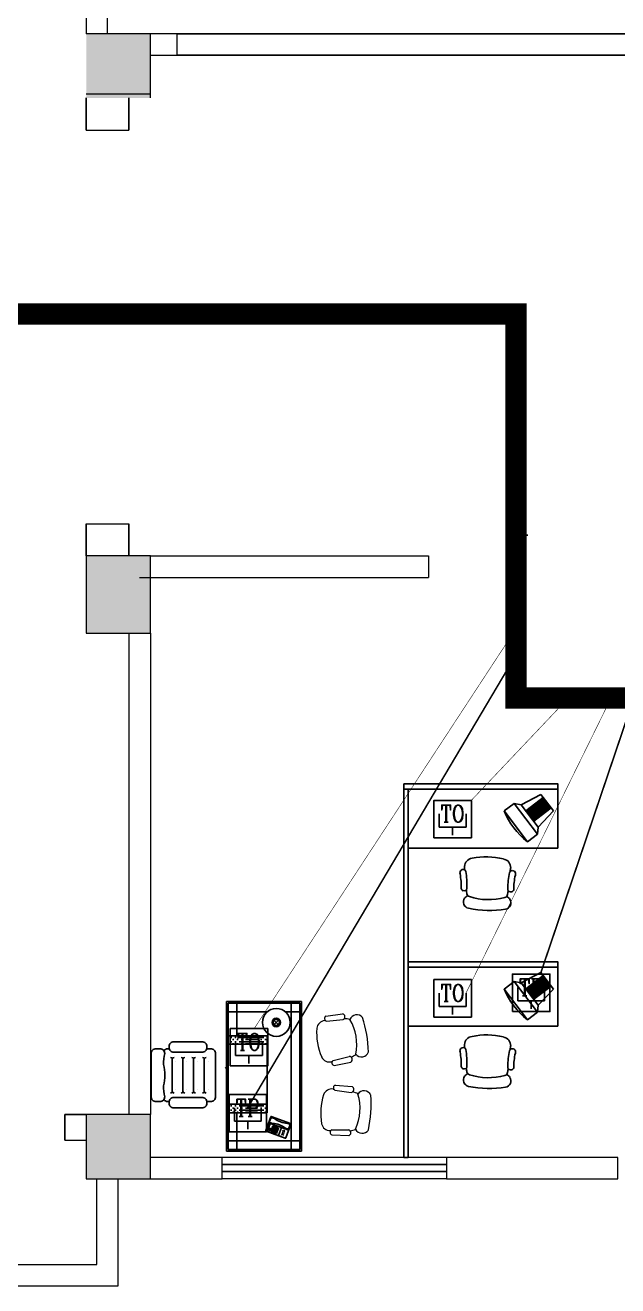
# Model space of a CAD drawing. Extents: x 1487452 to 1619693, y 165319 to 350168.
# Drawn here: x 1534736 to 1540276, y 279636 to 291416 of the extents above; entities that cross this region are included whole.
import ezdxf
from ezdxf.enums import TextEntityAlignment as Align

# ---------------------------------------------------------------- set-up
doc = ezdxf.new("R2010")
doc.units = 0
doc.header["$LTSCALE"] = 1000
doc.header["$MEASUREMENT"] = 0
doc.linetypes.add('点划线', pattern=[1.6, 1.3, -0.15, 0, -0.15])
doc.linetypes.add('虚线', pattern=[0.7, 0.5, -0.2])
doc.layers.get('0').update_dxf_attribs({"linetype": 'CONTINUOUS'})
for name, color, linetype in [('3', 3, 'CONTINUOUS'), ('7', 35, 'CONTINUOUS'), ('Dim3', 30, 'CONTINUOUS'), ('DIME', 3, 'CONTINUOUS'), ('EQUIP', 3, 'CONTINUOUS'), ('WIRE-1', 3, '虚线'), ('WIRE-2', 2, '点划线')]:
    doc.layers.add(name, color=color, linetype=linetype)
doc.styles.add('_COMPLEX', font='COMPLEX', dxfattribs={"width": 0.6})
doc.styles.add('COMPLEX', font='COMPLEX')
doc.styles.add('DIM_FONT', font='SIMPLEX.shx', dxfattribs={"width": 0.8})

# ---------------------------------------------------------------- blocks, each defined once
blk = doc.blocks.new('345ertrt')
at = {"color": 251}
for p, q in [((1045476, 127155), (1045476, 125755)), ((1046026, 127155), (1045476, 127155)), ((1045476, 125755), (1046026, 125755))]:
    blk.add_line(p, q, dxfattribs=at)
at = {"color": 251, "lineweight": 13}
blk.add_line((1046026, 125755), (1046026, 127155), dxfattribs=at)
at = {"color": 250}
for p, q in [((1045041, 126225), (1045081, 126221)), ((1045259, 126200), (1045290, 126197)), ((1045823, 126258), (1045535, 126040)), ((1045606, 125946), (1045894, 126164)), ((1045823, 126258), (1045894, 126164)), ((1045823, 126258), (1045823, 126258)), ((1045894, 126164), (1045881, 126098)), ((1045671, 125939), (1045881, 126098)), ((1045816, 126049), (1045940, 125885)), ((1045825, 126055), (1045948, 125892)), ((1045881, 126098), (1045977, 125914)), ((1045535, 126040), (1045606, 125946)), ((1045535, 126040), (1045535, 126040)), ((1045606, 125946), (1045671, 125939)), ((1045671, 125939), (1045823, 125797)), ((1045727, 125981), (1045851, 125818)), ((1045735, 125987), (1045859, 125824)), ((1045743, 125993), (1045867, 125830)), ((1045751, 125999), (1045875, 125836)), ((1045759, 126005), (1045883, 125842)), ((1045767, 126011), (1045891, 125848)), ((1045775, 126017), (1045899, 125854)), ((1045783, 126023), (1045907, 125860)), ((1045791, 126030), (1045915, 125867)), ((1045800, 126037), (1045924, 125873)), ((1045808, 126043), (1045932, 125879)), ((1045823, 125797), (1045977, 125914))]:
    blk.add_line(p, q, dxfattribs=at)
for centre, radius, start, end in [((1044973, 126576), 61.4, 55.4854, 166.2618), ((1045112, 126631), 35.1, 162.9484, 204.3839), ((1045104, 126633), 27, 102.6557, 162.9484), ((1045125, 127257), 598, 267.3556, 280.6478), ((1045246, 126639), 31.8, 40.6834, 108.9191), ((1045255, 126636), 20.5, 277.7953, 1.546), ((1045229, 126639), 46.7, 357.06, 26.8897), ((1045892, 126395), 998, 168.7301, 188.7601), ((1045568, 126403), 574, 161.8531, 195.4865), ((1044969, 126570), 68.3, 23.2, 55.7741), ((1045052, 126575), 30, 99.0543, 167.3532), ((1045336, 124791), 1837, 97.8575, 99.0543), ((1045101, 126630), 25, 213.0802, 280.0003), ((1045134, 127316), 711, 267.6189, 279.9805), ((1045336, 124791), 1837, 91.0296, 91.98), ((1045301, 126547), 80, 6.3286, 88.1689), ((1044731, 126423), 663, 346.1574, 11.5689), ((1044965, 126255), 61.4, 191.2236, 302.0001), ((1044962, 126261), 68.3, 301.7114, 334.2854), ((1045045, 126255), 30, 189.9864, 263.4616), ((1045102, 126196), 35.1, 153.1015, 194.5371), ((1045094, 126194), 27, 194.5371, 254.8297), ((1045091, 126198), 25, 77.4852, 144.4052), ((1045088, 125570), 598, 76.8377, 90.1298), ((1045095, 125512), 711, 77.505, 89.8666), ((1045245, 126185), 20.5, 355.9395, 79.6902), ((1045219, 126183), 46.7, 330.5958, 0.4255), ((1045295, 126276), 80, 266.4274, 351.3977), ((1046108, 125584), 732, 112.8758, 141.4734), ((1045236, 126182), 31.8, 248.5664, 316.8021)]:
    blk.add_arc(centre, radius, start, end, dxfattribs=at)
blk = doc.blocks.new('gdsagfdsgf')
at = {"color": 251, "lineweight": 13}
blk.add_lwpolyline([(1416347, 324690), (1416407, 324690), (1416407, 321876), (1416347, 321876)], close=True, dxfattribs=at)
at = {"layer": 'Dim3', "color": 251, "ltscale": 0.4}
for points in [[(1412707, 324730), (1412707, 324680), (1414147, 324680), (1414147, 324730)], [(1412747, 324680), (1412707, 324680), (1412707, 321240), (1412747, 321240)], [(1414947, 324680), (1417807, 324680), (1417807, 324740), (1414947, 324740)], [(1418607, 324740), (1418607, 324690), (1420007, 324690), (1420007, 324740)], [(1412747, 323066), (1412747, 323016), (1414147, 323016), (1414147, 323066)], [(1418607, 323076), (1418607, 323026), (1420007, 323026), (1420007, 323076)]]:
    blk.add_lwpolyline(points, close=True, dxfattribs=at)
for points in [[(1416347, 323076), (1414947, 323076), (1414947, 323016), (1416347, 323016)], [(1416407, 323016), (1417807, 323016), (1417807, 323076), (1416407, 323076)]]:
    blk.add_lwpolyline(points, dxfattribs=at)
at = {"layer": 'Dim3', "color": 251, "ltscale": 0.4, "rotation": 90}
blk.add_blockref('345ertrt', (1539902, -721346), dxfattribs=at)
at = {"layer": 'Dim3', "color": 251, "xscale": -1, "rotation": 270}
for p in [(1289193, -721346), (1292853, -721336), (1289193, -723010), (1292853, -723000)]:
    blk.add_blockref('345ertrt', p, dxfattribs=at)
at = {"layer": 'Dim3', "color": 251, "rotation": 90}
for p in [(1543562, -721346), (1539902, -723010), (1543562, -723010)]:
    blk.add_blockref('345ertrt', p, dxfattribs=at)
blk = doc.blocks.new('_LINKPT1')
blk.add_line((0, 0), (0, 0))
blk = doc.blocks.new('_X31DWI')
for p, q in [((-0.25, -0.151), (-0.25, 0.099)), ((0.25, 0.099), (0.25, -0.151)), ((0.25, -0.151), (-0.25, -0.151)), ((0, -0.151), (0, -0.301))]:
    blk.add_line(p, q)
blk.add_lwpolyline([(-0.35, -0.35), (0.35, -0.35), (0.35, 0.35), (-0.35, 0.35)], close=True)
at = {"xscale": 0.002, "yscale": 0.002, "zscale": 0.002}
for p in [(0, 0.35), (-0.35, 0), (0.35, 0), (0, -0.35)]:
    blk.add_blockref('_LINKPT1', p, dxfattribs=at)
at = {"style": '_COMPLEX', "width": 0.8}
blk.add_text('TO', height=0.32, dxfattribs=at).set_placement((0, 0.1), align=Align.MIDDLE)
at = {"style": 'DIM_FONT', "width": 0.8, "flags": 9}
blk.add_attdef('A', (0, 0), '', height=0.00002, dxfattribs=at)
blk = doc.blocks.new('_X30DFY')
for p, q in [((-0.25, -0.15), (-0.25, 0.1)), ((0.25, 0.1), (0.25, -0.15)), ((0.25, -0.15), (-0.25, -0.15)), ((0, -0.15), (0, -0.3))]:
    blk.add_line(p, q)
blk.add_lwpolyline([(-0.35, -0.35), (0.35, -0.35), (0.35, 0.35), (-0.35, 0.35)], close=True)
at = {"xscale": 0.002, "yscale": 0.002, "zscale": 0.002}
for p in [(0, 0.35), (-0.35, 0), (0.35, 0), (0, -0.35)]:
    blk.add_blockref('_LINKPT1', p, dxfattribs=at)
at = {"style": '_COMPLEX', "width": 0.8}
blk.add_text('TP', height=0.32, dxfattribs=at).set_placement((0, 0.101), align=Align.MIDDLE)
at = {"style": 'DIM_FONT', "width": 0.8, "flags": 9}
blk.add_attdef('A', (0, 0), '', height=0.00002, dxfattribs=at)
blk = doc.blocks.new('3456')
at = {"color": 251, "lineweight": 13}
for p, q in [((1427974, 394434, 5200), (1427997, 394630, 5200)), ((1427166, 394344, 5200), (1427143, 394540, 5200)), ((1427225, 394349, 5200), (1427212, 394544, 5200)), ((1427686, 394415, 5200), (1427643, 394606, 5200)), ((1427744, 394428, 5200), (1427711, 394622, 5200)), ((1428032, 394425, 5200), (1428065, 394618, 5200)), ((1428496, 394381, 5200), (1428499, 394577, 5200)), ((1428555, 394379, 5200), (1428568, 394576, 5200)), ((1427218, 394329, 5200), (1427217, 394336, 5200)), ((1427699, 394398, 5200), (1427697, 394406, 5200)), ((1427699, 394398, 5200), (1427697, 394405, 5200)), ((1428020, 394407, 5200), (1428021, 394415, 5200)), ((1428504, 394361, 5200), (1428504, 394369, 5200)), ((1428504, 394361, 5200), (1428504, 394369, 5200))]:
    blk.add_line(p, q, dxfattribs=at)
for centre, radius, start, end in [((1427620, 393245, 5200), 1587, 90.813, 105.6315), ((1427564, 394751, 5200), 87.7, 308.6149, 67.8296), ((1428137, 394766, 5200), 87.7, 114.9609, 234.1755), ((1428155, 393260, 5200), 1587, 77.1589, 91.9774), ((1428457, 394736, 5200), 87.7, 294.9609, 54.1755), ((1427247, 394705, 5200), 87.7, 128.6149, 247.8296), ((1427456, 394569, 5200), 203, 16.3175, 34.6042), ((1427679, 394603, 5200), 36.3, 30.3787, 175.356), ((1428029, 394613, 5200), 36.3, 7.4345, 152.4118), ((1428257, 394589, 5200), 203, 148.356, 167.2335), ((1428308, 394584, 5200), 203, 2.6634, 20.9502), ((1427178, 394531, 5200), 36.3, 21.0885, 166.0658), ((1427405, 394561, 5200), 203, 162.01, 180.8875), ((1428534, 394565, 5200), 36.3, 16.7246, 161.7019), ((1427194, 394359, 5200), 32, 206.9384, 342.1791), ((1427600, 394375, 5200), 102, 294.3309, 13.2222), ((1427712, 394433, 5200), 32, 214.2654, 349.5061), ((1428005, 394442, 5200), 32, 193.2843, 328.5251), ((1428120, 394389, 5200), 102, 169.5682, 248.4595), ((1428402, 394362, 5200), 102, 280.6768, 359.5682), ((1428526, 394392, 5200), 32, 200.6113, 335.852), ((1427319, 394335, 5200), 102, 183.2222, 262.1136), ((1427374, 394947, 5200), 716, 264.4973, 291.9472), ((1428318, 394971, 5200), 716, 250.8432, 278.2932)]:
    blk.add_arc(centre, radius, start, end, dxfattribs=at)
at = {"color": 250, "lineweight": 13}
for centre, start, end in [((1427493, 394120, 5200), 77.4312, 119.0133), ((1428239, 394139, 5200), 63.7771, 105.3592)]:
    blk.add_arc(centre, 577, start, end, dxfattribs=at)
blk = doc.blocks.new('345dfg')
at = {"color": 250}
blk.add_line((921458, -288758), (921470, -288746), dxfattribs=at)
at = {"layer": '3', "color": 250}
for p, q in [((921566, -288455), (921566, -288151)), ((922074, -288151), (922074, -289519)), ((921907, -288303), (921963, -288359)), ((921907, -288359), (921963, -288303)), ((921850, -288455), (921486, -288455)), ((921508, -288471), (921518, -288471)), ((921513, -288466), (921513, -288476)), ((921528, -288491), (921538, -288491)), ((921533, -288455), (921533, -288456)), ((921533, -288486), (921533, -288496)), ((921548, -288471), (921558, -288471)), ((921553, -288466), (921553, -288476)), ((921568, -288491), (921578, -288491)), ((921573, -288455), (921573, -288456)), ((921573, -288486), (921573, -288496)), ((921588, -288471), (921598, -288471)), ((921593, -288466), (921593, -288476)), ((921593, -288466), (921593, -288476)), ((921808, -288471), (921598, -288471)), ((921608, -288491), (921618, -288491)), ((921608, -288491), (921618, -288491)), ((921613, -288455), (921613, -288456)), ((921613, -288455), (921613, -288456)), ((921613, -288486), (921613, -288496)), ((921613, -288486), (921613, -288496)), ((921628, -288471), (921638, -288471)), ((921628, -288471), (921638, -288471)), ((921633, -288466), (921633, -288476)), ((921633, -288466), (921633, -288476)), ((921648, -288491), (921758, -288491)), ((921648, -288491), (921758, -288491)), ((921653, -288455), (921653, -288456)), ((921653, -288455), (921653, -288456)), ((921653, -288486), (921653, -288496)), ((921653, -288486), (921653, -288496)), ((921768, -288471), (921778, -288471)), ((921768, -288471), (921778, -288471)), ((921773, -288466), (921773, -288476)), ((921773, -288466), (921773, -288476)), ((921788, -288491), (921798, -288491)), ((921788, -288491), (921798, -288491)), ((921793, -288455), (921793, -288456)), ((921793, -288455), (921793, -288456)), ((921793, -288486), (921793, -288496)), ((921793, -288486), (921793, -288496)), ((921808, -288471), (921818, -288471)), ((921813, -288466), (921813, -288476)), ((921828, -288491), (921838, -288491)), ((921833, -288455), (921833, -288456)), ((921833, -288486), (921833, -288496)), ((921848, -288471), (921850, -288471)), ((921850, -288535), (921850, -288455)), ((921850, -288535), (921486, -288535)), ((921508, -288511), (921518, -288511)), ((921513, -288506), (921513, -288516)), ((921528, -288531), (921538, -288531)), ((921533, -288526), (921533, -288535)), ((921548, -288511), (921558, -288511)), ((921553, -288506), (921553, -288516)), ((921568, -288531), (921578, -288531)), ((921573, -288526), (921573, -288535)), ((921588, -288511), (921598, -288511)), ((921593, -288506), (921593, -288516)), ((921593, -288506), (921593, -288516)), ((921808, -288511), (921598, -288511)), ((921608, -288531), (921618, -288531)), ((921608, -288531), (921618, -288531)), ((921613, -288526), (921613, -288535)), ((921613, -288526), (921613, -288535)), ((921628, -288511), (921638, -288511)), ((921628, -288511), (921638, -288511)), ((921633, -288506), (921633, -288516)), ((921633, -288506), (921633, -288516)), ((921648, -288531), (921758, -288531)), ((921648, -288531), (921758, -288531)), ((921653, -288526), (921653, -288535)), ((921653, -288526), (921653, -288535)), ((921768, -288511), (921778, -288511)), ((921768, -288511), (921778, -288511)), ((921773, -288506), (921773, -288516)), ((921773, -288506), (921773, -288516)), ((921788, -288531), (921798, -288531)), ((921788, -288531), (921798, -288531)), ((921793, -288526), (921793, -288535)), ((921793, -288526), (921793, -288535)), ((921808, -288511), (921818, -288511)), ((921813, -288506), (921813, -288516)), ((921828, -288531), (921838, -288531)), ((921833, -288526), (921833, -288535)), ((921848, -288511), (921850, -288511)), ((921850, -289095), (921850, -288535)), ((920962, -288675), (920962, -288974)), ((920997, -288692), (920997, -288692)), ((921062, -288675), (921062, -288974)), ((921097, -288692), (921097, -288692)), ((921162, -288675), (921162, -288974)), ((921197, -288692), (921197, -288692)), ((921262, -288675), (921262, -288974)), ((921297, -288692), (921297, -288692)), ((920997, -288957), (920997, -288957)), ((921097, -288957), (921097, -288957)), ((921197, -288957), (921197, -288957)), ((921297, -288957), (921297, -288957)), ((921850, -289095), (921486, -289095)), ((921850, -289175), (921486, -289175)), ((921508, -289111), (921518, -289111)), ((921508, -289151), (921518, -289151)), ((921513, -289106), (921513, -289116)), ((921513, -289146), (921513, -289156)), ((921528, -289131), (921538, -289131)), ((921528, -289171), (921538, -289171)), ((921533, -289095), (921533, -289096)), ((921533, -289126), (921533, -289136)), ((921533, -289166), (921533, -289175)), ((921548, -289111), (921558, -289111)), ((921548, -289151), (921558, -289151)), ((921553, -289106), (921553, -289116)), ((921553, -289146), (921553, -289156)), ((921566, -289519), (921566, -289175)), ((921568, -289131), (921578, -289131)), ((921568, -289171), (921578, -289171)), ((921573, -289095), (921573, -289096)), ((921573, -289126), (921573, -289136)), ((921573, -289166), (921573, -289175)), ((921588, -289111), (921598, -289111)), ((921588, -289151), (921598, -289151)), ((921593, -289106), (921593, -289116)), ((921593, -289106), (921593, -289116)), ((921593, -289146), (921593, -289156)), ((921593, -289146), (921593, -289156)), ((921808, -289111), (921598, -289111)), ((921808, -289151), (921598, -289151)), ((921608, -289131), (921618, -289131)), ((921608, -289131), (921618, -289131)), ((921608, -289171), (921618, -289171)), ((921608, -289171), (921618, -289171)), ((921613, -289095), (921613, -289096)), ((921613, -289095), (921613, -289096)), ((921613, -289126), (921613, -289136)), ((921613, -289126), (921613, -289136)), ((921613, -289166), (921613, -289175)), ((921613, -289166), (921613, -289175)), ((921628, -289111), (921638, -289111)), ((921628, -289111), (921638, -289111)), ((921628, -289151), (921638, -289151)), ((921628, -289151), (921638, -289151)), ((921633, -289106), (921633, -289116)), ((921633, -289106), (921633, -289116)), ((921633, -289146), (921633, -289156)), ((921633, -289146), (921633, -289156)), ((921648, -289131), (921758, -289131)), ((921648, -289131), (921758, -289131)), ((921648, -289171), (921758, -289171)), ((921648, -289171), (921758, -289171)), ((921653, -289095), (921653, -289096)), ((921653, -289095), (921653, -289096)), ((921653, -289126), (921653, -289136)), ((921653, -289126), (921653, -289136)), ((921653, -289166), (921653, -289175)), ((921653, -289166), (921653, -289175)), ((921768, -289111), (921778, -289111)), ((921768, -289111), (921778, -289111)), ((921768, -289151), (921778, -289151)), ((921768, -289151), (921778, -289151)), ((921773, -289106), (921773, -289116)), ((921773, -289106), (921773, -289116)), ((921773, -289146), (921773, -289156)), ((921773, -289146), (921773, -289156)), ((921788, -289131), (921798, -289131)), ((921788, -289131), (921798, -289131)), ((921788, -289171), (921798, -289171)), ((921788, -289171), (921798, -289171)), ((921793, -289095), (921793, -289096)), ((921793, -289095), (921793, -289096)), ((921793, -289126), (921793, -289136)), ((921793, -289126), (921793, -289136)), ((921793, -289166), (921793, -289175)), ((921793, -289166), (921793, -289175)), ((921808, -289111), (921818, -289111)), ((921808, -289151), (921818, -289151)), ((921813, -289106), (921813, -289116)), ((921813, -289146), (921813, -289156)), ((921828, -289131), (921838, -289131)), ((921828, -289171), (921838, -289171)), ((921833, -289095), (921833, -289096)), ((921833, -289126), (921833, -289136)), ((921833, -289166), (921833, -289175)), ((921848, -289111), (921850, -289111)), ((921848, -289151), (921850, -289151)), ((921850, -289175), (921850, -289095)), ((921836, -289341), (921883, -289214)), ((921879, -289276), (921851, -289352)), ((922051, -289339), (921863, -289270)), ((921869, -289263), (921886, -289218)), ((921901, -289275), (921869, -289263)), ((921885, -289350), (921904, -289298)), ((921886, -289218), (921918, -289230)), ((921888, -289211), (922068, -289277)), ((921898, -289355), (921917, -289302)), ((921952, -289330), (921899, -289311)), ((921904, -289298), (921956, -289317)), ((921911, -289360), (921930, -289307)), ((921924, -289365), (921943, -289312)), ((921956, -289317), (921937, -289369)), ((921983, -289314), (921955, -289389)), ((922071, -289282), (922024, -289410)), ((922036, -289273), (922066, -289284)), ((922066, -289284), (922050, -289329)), ((922019, -289412), (921839, -289346)), ((921864, -289342), (921872, -289320)), ((921875, -289346), (921864, -289342)), ((921872, -289320), (921883, -289324)), ((921883, -289324), (921875, -289346)), ((921937, -289369), (921885, -289350)), ((921942, -289356), (921889, -289337)), ((921947, -289343), (921894, -289324)), ((922050, -289329), (922019, -289318)), ((922154, -289439), (921486, -289439))]:
    blk.add_line(p, q, dxfattribs=at)
for radius in [40, 28.7]:
    blk.add_circle((921935, -288331), radius, dxfattribs=at)
for centre, radius, start, end in [((920945, -288675), 17, 0, 90), ((920979, -288675), 17, 90, 180), ((921045, -288675), 17, 0, 90), ((921079, -288675), 17, 90, 180), ((921145, -288675), 17, 0, 90), ((921179, -288675), 17, 90, 180), ((921245, -288675), 17, 0, 90), ((921279, -288675), 17, 90, 180), ((920945, -288974), 17, 270, 0), ((920979, -288974), 17, 180, 270), ((921045, -288974), 17, 270, 0), ((921079, -288974), 17, 180, 270), ((921145, -288974), 17, 270, 0), ((921179, -288974), 17, 180, 270), ((921245, -288974), 17, 270, 0), ((921279, -288974), 17, 180, 270), ((921887, -289215), 4, 69.9087, 159.9098), ((921893, -289481), 206, 52.0293, 87.7881), ((922048, -289053), 220, 233.5241, 266.9309), ((922067, -289281), 4, 339.9091, 69.9087), ((921840, -289343), 4, 159.9098, 249.9094), ((922020, -289409), 4, 249.9094, 339.9091)]:
    blk.add_arc(centre, radius, start, end, dxfattribs=at)
at = {"layer": '7', "color": 251}
for p, q in [((921470, -288135), (922170, -288135)), ((921470, -289535), (921470, -288135)), ((922170, -288135), (922170, -289535)), ((922170, -289535), (921470, -289535))]:
    blk.add_line(p, q, dxfattribs=at)
at = {"layer": '7', "color": 250}
for p, q in [((921486, -289519), (921486, -288151)), ((921486, -288151), (922154, -288151)), ((921486, -288232), (921851, -288232)), ((922019, -288232), (922154, -288232)), ((922154, -288151), (922154, -289519)), ((922154, -289519), (921486, -289519))]:
    blk.add_line(p, q, dxfattribs=at)
at = {"layer": '7', "color": 250, "linetype": 'Continuous'}
blk.add_line((921322, -288578), (921284, -288578), dxfattribs=at)
at = {"layer": '7', "color": 251}
for points in [[(920810, -289070, -0.414214), (920765, -289025), (920765, -288622, -0.414214), (920810, -288578), (920848, -288578, -0.414214), (920892, -288622)], [(921285, -289070), (921322, -289070, 0.414214), (921367, -289025), (921367, -288622, 0.414214), (921322, -288578)], [(920892, -288622, 0.055299), (920881, -288724, -0.118462), (920881, -288924, 0.055299), (920892, -289025, -0.414214), (920848, -289070), (920810, -289070, -0.414214)]]:
    blk.add_lwpolyline(points, format="xyb", dxfattribs=at)
at = {"layer": '7', "color": 250}
for points in [[(920935, -288578), (920919, -288578, 0.236068), (920884, -288596)], [(920884, -289052, 0.236068), (920919, -289070), (920932, -289070)]]:
    blk.add_lwpolyline(points, format="xyb", dxfattribs=at)
at = {"layer": '7', "color": 251}
for points in [[(920977, -288610, -0.414214), (920932, -288565), (920932, -288556, -0.414214), (920977, -288511), (921241, -288511, -0.414214), (921286, -288556), (921286, -288565, -0.414214), (921241, -288610)], [(920977, -289032, 0.414214), (920932, -289077), (920932, -289086, 0.414214), (920977, -289130), (921241, -289130, 0.414214), (921286, -289086), (921286, -289077, 0.414214), (921241, -289032)]]:
    blk.add_lwpolyline(points, format="xyb", close=True, dxfattribs=at)
at = {"layer": '7', "color": 250}
blk.add_circle((921935, -288331), 130, dxfattribs=at)
at = {"layer": 'Dim3', "color": 3, "xscale": 0.8, "yscale": 0.8, "zscale": 0.8, "rotation": 271.469922940427}
blk.add_blockref('3456', (577739, 844992, -4160), dxfattribs=at)
at = {"layer": '3', "color": 250, "style": 'COMPLEX', "width": 1.366101}
blk.add_text('SZE', height=15.9, rotation=249.9087, dxfattribs=at).set_placement((922001, -289334), (921981, -289388), align=Align.FIT)

msp = doc.modelspace()

# ---------------------------------------------------------------- hatches: boundary and pattern name
at = {"lineweight": 13}
for points in [[(1535306, 290735.6), (1535906, 290735.6), (1535906, 291335.6), (1535306, 291335.6)], [(1535305.9, 285735.6), (1535905.9, 285735.6), (1535905.9, 286455.6), (1535305.9, 286455.6)], [(1535306, 280635.6), (1535906, 280635.6), (1535906, 281235.6), (1535306, 281235.6)], [(1535306, 280635.6), (1535906, 280635.6), (1535906, 281235.6), (1535306, 281235.6)]]:
    msp.add_hatch(color=256, dxfattribs=at).paths.add_polyline_path(points)
at = {"layer": 'DIME', "ltscale": 0.4}
h = msp.add_hatch(dxfattribs=at)
h.set_pattern_fill('AR-SAND', color=250, scale=100, style=0)
h.set_pattern_definition([(37.5, (298092.9, 579366.59), (-6.299336, 192.682377), [0, -152, 0, -170, 0, -162.5]), (7.5, (298092.9, 579366.59), (176.97767, 282.214607), [0, -82, 0, -137, 0, -52.5]), (327.5, (297969.9, 579366.59), (311.414186, 0.565905), [0, -50, 0, -180, 0, -235]), (317.5, (297969.9, 579366.6), (300.61266, 87.767556), [0, -25, 0, -118, 0, -135])])
h.paths.add_polyline_path([(1539406, 286455.6, -0.0630025), (1539431.6, 286655.6), (1539369.7, 286655.6, -0.0602502)])

# ---------------------------------------------------------------- linework, layer by layer
at = {"lineweight": 13}
for p, q in [((1535306, 291495.6), (1535306, 291335.6)), ((1535505.9, 291335.6), (1535505.9, 291495.6)), ((1535906, 291335.6), (1535306, 291335.6)), ((1535906, 290735.6), (1535906, 291335.6)), ((1536155.9, 291335.6), (1535906, 291335.6)), ((1536155.9, 291135.6), (1536155.9, 291335.6)), ((1535906, 291135.6), (1536155.9, 291135.6)), ((1535306, 290772.8), (1535906, 290772.8)), ((1535306, 290435.6), (1535706, 290435.6)), ((1535305.9, 286755.6), (1535705.9, 286755.6)), ((1535905.9, 286455.6), (1535305.9, 286455.6)), ((1535305.9, 286455.6), (1535305.9, 285735.6)), ((1535905.9, 285735.6), (1535905.9, 286455.6)), ((1535905.9, 286455.6), (1538506, 286455.6)), ((1538506, 286455.6), (1538506, 286255.6)), ((1535806, 286255.6), (1538506, 286255.6)), ((1535305.9, 285735.6), (1535905.9, 285735.6)), ((1535706, 285735.6), (1535706, 281235.6)), ((1535906, 285735.6), (1535906, 281235.6)), ((1535906, 281235.6), (1535306, 281235.6)), ((1535306, 281235.6), (1535306, 280635.6)), ((1535906, 281235.6), (1535306, 281235.6)), ((1535306, 281235.6), (1535306, 280635.6)), ((1535906, 280635.6), (1535906, 281235.6)), ((1535906, 280635.6), (1535906, 281235.6)), ((1535106, 280995.6), (1535306, 280995.6)), ((1536575.9, 280835.6), (1535906, 280835.6)), ((1536575.9, 280635.6), (1536575.9, 280835.6)), ((1538675.9, 280835.6), (1538675.9, 280635.6)), ((1540275.9, 280835.6), (1538675.9, 280835.6)), ((1540275.9, 280635.6), (1540275.9, 280835.6)), ((1535306, 280635.6), (1535906, 280635.6)), ((1535306, 280635.6), (1535906, 280635.6)), ((1535405.9, 279835.6), (1535405.9, 280635.6)), ((1535405.9, 279835.6), (1535405.9, 280635.6)), ((1535505.9, 280635.6), (1536575.9, 280635.6)), ((1535605.9, 279635.6), (1535605.9, 280635.6)), ((1535605.9, 279635.6), (1535605.9, 280635.6)), ((1538675.9, 280635.6), (1540275.9, 280635.6)), ((1534605.9, 279835.6), (1535405.9, 279835.6)), ((1534605.9, 279835.6), (1535405.9, 279835.6)), ((1534605.9, 279635.6), (1535605.9, 279635.6)), ((1534605.9, 279635.6), (1535605.9, 279635.6))]:
    msp.add_line(p, q, dxfattribs=at)
at = {"color": 251, "lineweight": 13}
for p, q in [((1538675.9, 280835.6), (1536575.9, 280835.6)), ((1538675.9, 280635.6), (1536575.9, 280635.6))]:
    msp.add_line(p, q, dxfattribs=at)
at = {"layer": 'Dim3', "color": 251, "ltscale": 0.4}
for p, q in [((1540356, 291335.6), (1536155.9, 291335.6)), ((1536155.9, 291135.6), (1540356, 291135.6))]:
    msp.add_line(p, q, dxfattribs=at)
at = {"layer": 'Dim3', "color": 250, "ltscale": 0.4}
for p, q in [((1536575.9, 280768.9), (1538675.9, 280768.9)), ((1536575.9, 280702.3), (1538675.9, 280702.3))]:
    msp.add_line(p, q, dxfattribs=at)
at = {"layer": 'DIME', "color": 0, "ltscale": 0.4}
for p, q in [((1535306, 290735.6), (1535306, 290435.6)), ((1535706, 290735.6), (1535706, 290435.6)), ((1535305.9, 286455.6), (1535305.9, 286755.6)), ((1535705.9, 286455.6), (1535705.9, 286755.6)), ((1535106, 281235.6), (1535106, 280995.6)), ((1535306, 281235.6), (1535106, 281235.6))]:
    msp.add_line(p, q, dxfattribs=at)
at = {"layer": 'DIME', "color": 4, "ltscale": 0.4, "const_width": 200}
msp.add_lwpolyline([(1551033.1, 285127.9), (1539323.2, 285127.9), (1539323.2, 288716.1), (1519161, 288716.1)], dxfattribs=at)
at = {"layer": 'WIRE-1', "const_width": 15}
for points in [[(1536815.3, 281298.1), (1539323.2, 285529.7)], [(1539557, 282563), (1540425.8, 285127.9)]]:
    msp.add_lwpolyline(points, dxfattribs=at)
at = {"layer": 'WIRE-2', "const_width": 5}
for points in [[(1536877, 282039.7), (1539323.2, 285773.9)], [(1538857.1, 282371.5), (1540213, 285127.9)], [(1538907.1, 284172), (1539813, 285127.9)]]:
    msp.add_lwpolyline(points, dxfattribs=at)

# ---------------------------------------------------------------- block references
at = {"layer": 'DIME', "color": 1}
msp.add_blockref('gdsagfdsgf', (125568.6, -40404.2), dxfattribs=at)
at = {"layer": 'DIME', "color": 4}
msp.add_blockref('345dfg', (615148.3, 570427.7), dxfattribs=at)
at = {"layer": 'EQUIP', "xscale": 500, "yscale": 500, "zscale": 500}
for name, p in [('_X31DWI', (1538732.1, 283997)), ('_X31DWI', (1538732.1, 282321.8)), ('_X30DFY', (1539466, 282373.7)), ('_X31DWI', (1536827.9, 281864.7)), ('_X30DFY', (1536816.2, 281248.1))]:
    msp.add_blockref(name, p, dxfattribs=at)

doc.saveas('drawing.dxf')
